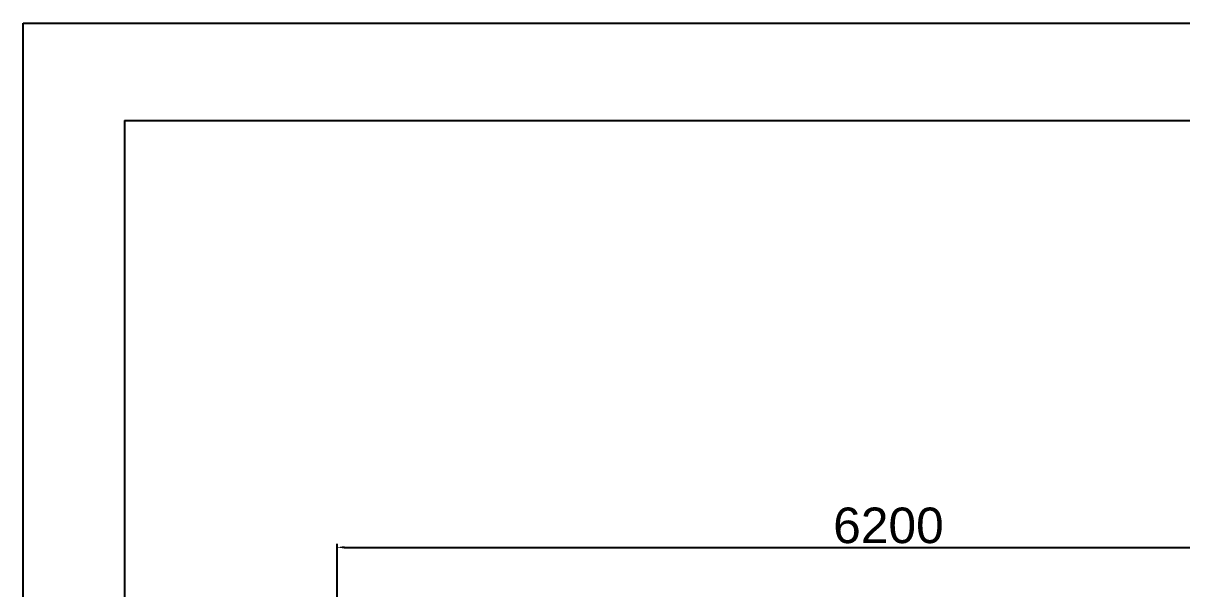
# Model space of a CAD drawing. Header units: millimetres. Extents: x 532 to 24684, y 468 to 17547.
# Drawn here: x 532 to 7045, y 14368 to 17547 of the extents above; entities that cross this region are included whole.
import ezdxf

# ---------------------------------------------------------------- set-up
doc = ezdxf.new("R2010")
doc.units = ezdxf.units.MM
doc.layers.get('Defpoints').update_dxf_attribs({"color": 161})
doc.layers.add('63', color=3, linetype='Continuous')
doc.layers.add('SUB', color=6, linetype='Continuous')
doc.styles.get("Standard").update_dxf_attribs({"font": 'arial.ttf'})
doc.dimstyles.new('1.40', dxfattribs={"dimscale": 40, "dimtxt": 1, "dimasz": 1, "dimexe": 0.5, "dimexo": 0.5, "dimgap": 0.5, "dimtad": 1, "dimdec": 1, "dimzin": 9, "dimdsep": 46, "dimtxsty": 'Standard', "dimcen": 0, "dimclrd": 2, "dimclre": 2, "dimclrt": 3, "dimadec": 0, "dimazin": 0, "dimtfac": 1, "dimtdec": 1, "dimtmove": 1, "dimatfit": 3, "dimfxl": 1, "dimtolj": 1, "dimtzin": 0, "dimlwd": -1, "dimlwe": -1, "dimarcsym": 0})

# ---------------------------------------------------------------- blocks, each defined once
blk = doc.blocks.new('*D72')
at = {"color": 2, "transparency": 16777216}
for p, q in [((2296.7, 14148.8), (2296.7, 14620.9)), ((2336.7, 14600.9), (8455.4, 14600.9)), ((8495.4, 14148.8), (8495.4, 14620.9))]:
    blk.add_line(p, q, dxfattribs=at)
for points in [[(2336.7, 14607.6), (2336.7, 14594.2), (2296.7, 14600.9)], [(8455.4, 14607.6), (8455.4, 14594.2), (8495.4, 14600.9)]]:
    blk.add_solid(points, dxfattribs=at)
at = {"layer": 'Defpoints', "color": 0, "transparency": 16777216}
for p in [(8495.4, 14600.9), (2296.7, 14128.8), (8495.4, 14128.8)]:
    blk.add_point(p, dxfattribs=at)
at = {"color": 3, "transparency": 16777216, "insert": (5396, 14723), "char_height": 200, "attachment_point": 5}
blk.add_mtext('\\A1;6200', dxfattribs=at)
blk = doc.blocks.new('_DotSmall')
at = {"color": 0, "linetype": 'ByBlock', "const_width": 0.5}
blk.add_lwpolyline([(-0.0625, 0, 1), (0.0625, 0, 1)], format="xyb", close=True, dxfattribs=at)

msp = doc.modelspace()

# ---------------------------------------------------------------- linework, layer by layer
at = {"layer": '63'}
for q in [(24104.44, 17001.07), (1102.68, 1072.36)]:
    msp.add_line((1102.68, 17001.07), q, dxfattribs=at)
at = {"layer": 'SUB'}
msp.add_lwpolyline([(532.44, 17547.3), (24684.29, 17547.3), (24684.29, 468.49), (532.44, 468.49)], close=True, dxfattribs=at)

# ---------------------------------------------------------------- dimensions: what is measured, and where the dimension line sits
at = {"color": 7}
dim = msp.add_linear_dim(base=(8495.35, 14600.89), p1=(2296.7, 14128.76), p2=(8495.35, 14128.76), text='6200', dimstyle='1.40', override={"dimtxt": 5, "dimblk1": 'DotSmall', "dimfxl": 1.25}, dxfattribs=at)
dim.commit()
dim.dimension.update_dxf_attribs({"geometry": '*D72', "text_midpoint": (5396.03, 14723)})

doc.saveas('drawing.dxf')
